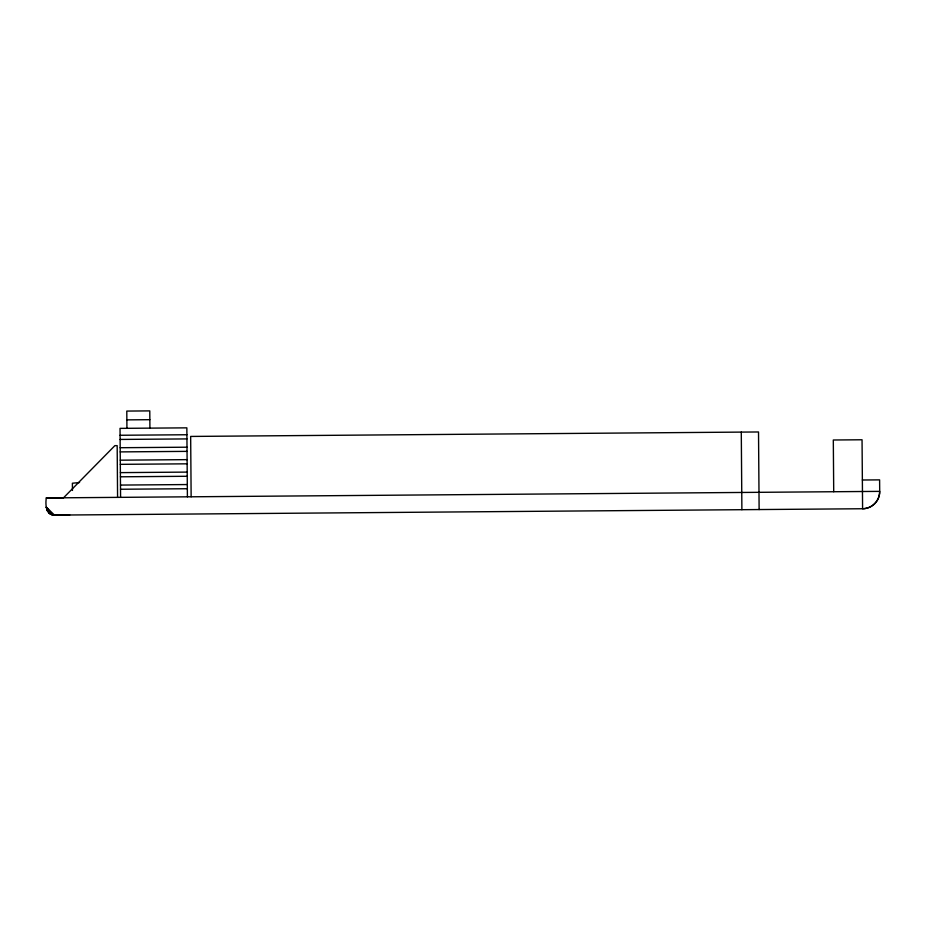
<?xml version="1.0" encoding="UTF-8"?>
<svg xmlns="http://www.w3.org/2000/svg" width="926" height="926" viewBox="0 0 926 926"><rect width="100%" height="100%" fill="white"/><g stroke="black" fill="none" stroke-linecap="round" stroke-linejoin="round"><path stroke-width="1.39" d="M63.547 497.783L114.87 445.649L117.174 445.637L117.579 497.366M79.578 482.515L72.39 483.233L72.46 490.444M126.862 419.872L149.85 419.686M120.091 435.266L186.902 434.745M120.125 439.445L186.936 438.912M120.183 447.721L187.006 447.2M120.218 451.9L187.04 451.367M120.287 460.176L187.098 459.643M120.311 464.343L187.133 463.822M120.38 472.63L187.202 472.098M120.415 476.797L187.237 476.277M120.484 485.074L187.295 484.553M862.361 480.004L879.607 479.876L879.7 491.37A17.247 17.247 0 0 1 862.592 508.744L54.46 515.111C45.687 515.087 45.328 504.23 46.3 497.933L63.223 497.783M120.507 489.252L187.33 488.731M46.3 497.933L879.7 491.37A17.247 17.247 0 0 1 862.592 508.744L862.048 439.769L833.307 440L833.713 491.729M69.739 514.983L52.713 514.844A7.975 7.975 0 0 1 49.101 512.819A7.998 7.998 0 0 0 54.796 515.087L52.713 514.844M47.481 511.175L46.369 507.205L54.46 515.111M48.765 512.819L46.369 507.205L52.388 514.856M46.369 507.205L50.444 514.069M759.123 509.566L758.521 431.967L190.663 436.435L191.138 496.787M741.286 432.106L741.888 509.694M187.399 496.822L186.855 427.847L120.033 428.368L120.577 497.343M149.919 428.136L149.78 410.889L126.793 411.075L126.931 428.321M46.995 509.265A7.998 7.998 0 0 0 47.816 511.175A7.975 7.975 0 0 1 46.995 509.265"/></g></svg>
